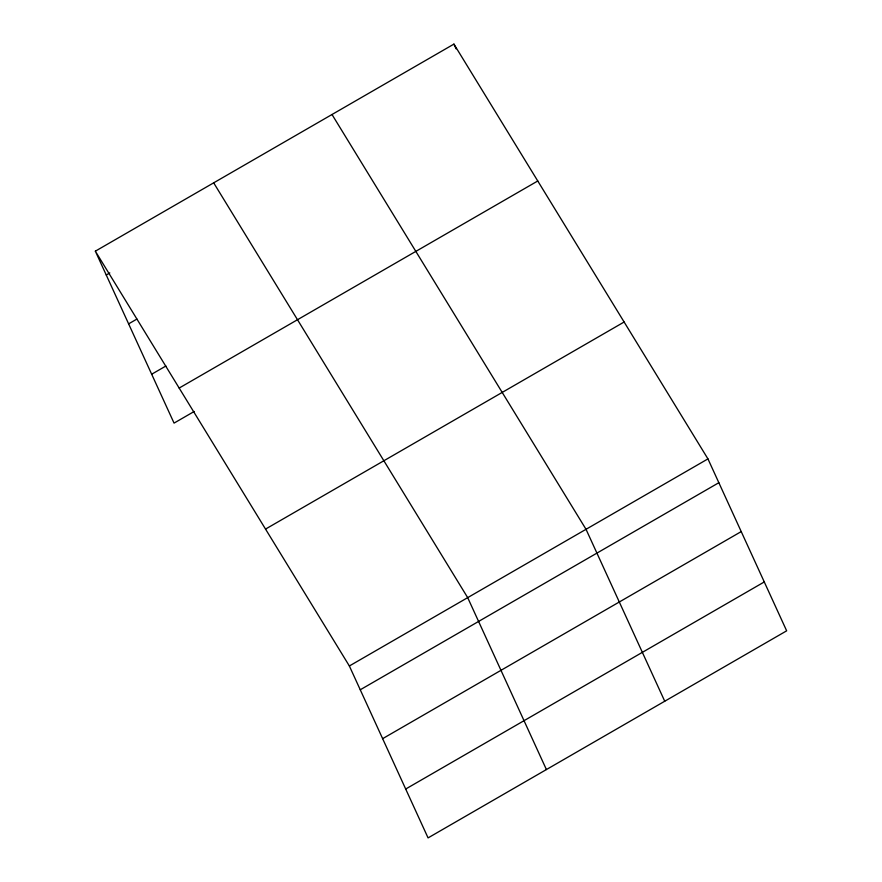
<?xml version="1.0" encoding="UTF-8"?>
<svg xmlns="http://www.w3.org/2000/svg" width="882" height="882" viewBox="0 0 882 882"><rect width="100%" height="100%" fill="white"/><g stroke="black" fill="none" stroke-linecap="round" stroke-linejoin="round"><path stroke-width="1.32" d="M95.344 251.172L453.932 44.1L707.948 458.894L786.656 630.828L428.068 837.9L349.36 665.976L95.344 251.172L174.052 423.106L194.172 411.486M106.248 274.986L109.798 272.935M128.618 323.859L136.908 319.075M151.682 374.222L165.882 366.019M179.167 388.058L537.755 180.986M265.537 529.09L624.114 322.018M349.36 665.976L707.948 458.894M360.253 689.779L718.841 482.708M382.634 738.664L741.222 531.592M405.698 789.026L764.275 581.944M332.007 114.506L586.023 529.299L664.741 701.234M213.676 182.839L467.692 597.643L546.41 769.567M453.932 44.1L456.104 48.863"/></g></svg>
